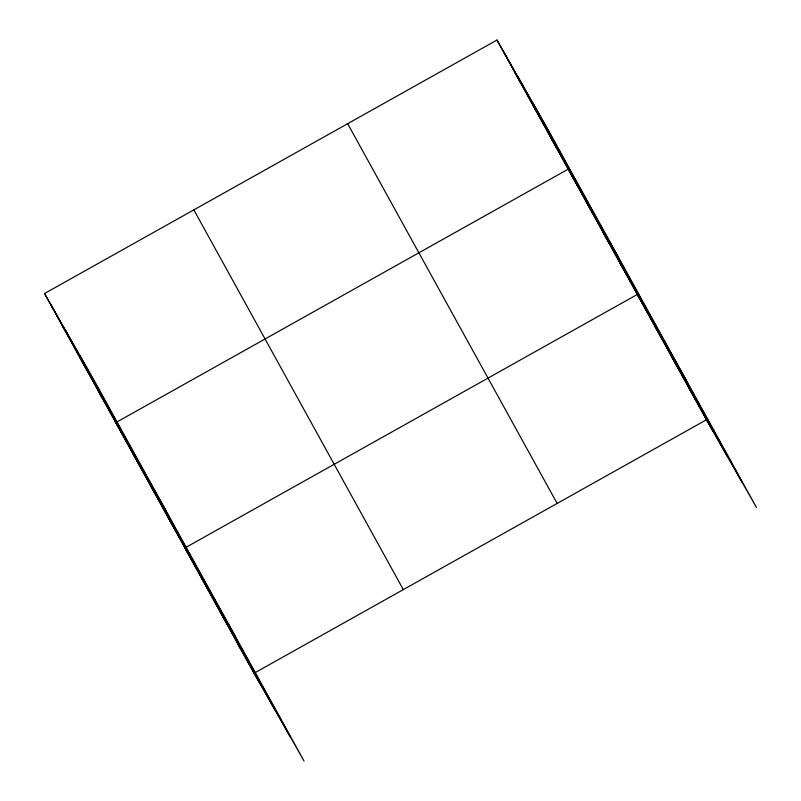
<?xml version="1.0" encoding="UTF-8"?>
<svg xmlns="http://www.w3.org/2000/svg" width="801" height="801" viewBox="0 0 801 801"><rect width="100%" height="100%" fill="white"/><g stroke="black" fill="none" stroke-linecap="round" stroke-linejoin="round"><path stroke-width="1.2" d="M44.546 293.516L94.568 381.216L304.03 760.95L254.007 673.251L44.546 293.516L496.97 40.05L546.993 127.749L756.454 507.484L706.432 419.784L496.97 40.05M255.098 672.65L706.432 419.784M514.773 72.33L521.361 83.875M532.575 104.601L539.163 116.155M550.377 136.881L556.965 148.435M618.212 256.861L568.189 169.161L115.765 422.628L165.787 510.327M585.471 200.49L592.059 212.035M602.752 231.809L609.341 243.364M620.024 263.139L626.622 274.693M687.328 382.167L637.306 294.468L184.891 547.944L234.913 635.644M654.587 325.797L661.185 337.351M671.869 357.126L678.467 368.68M689.15 388.455L695.739 400.009M62.348 325.797L68.936 337.351M80.15 358.077L86.738 369.631M97.952 390.347L104.551 401.902M133.046 453.957L139.634 465.511M150.328 485.286L156.916 496.84M167.609 516.615L174.197 528.169M202.172 579.263L208.761 590.818M219.454 610.592L226.042 622.147M236.736 641.921L243.324 653.476M532.655 102.618L742.127 482.352M517.887 76.726L727.358 456.46M503.559 51.604L713.02 431.339M347.664 123.694L557.136 503.428M193.842 209.872L403.314 589.606M80.23 356.095L289.702 735.819M65.462 330.202L274.933 709.936M51.134 305.071L260.605 684.805"/></g></svg>
